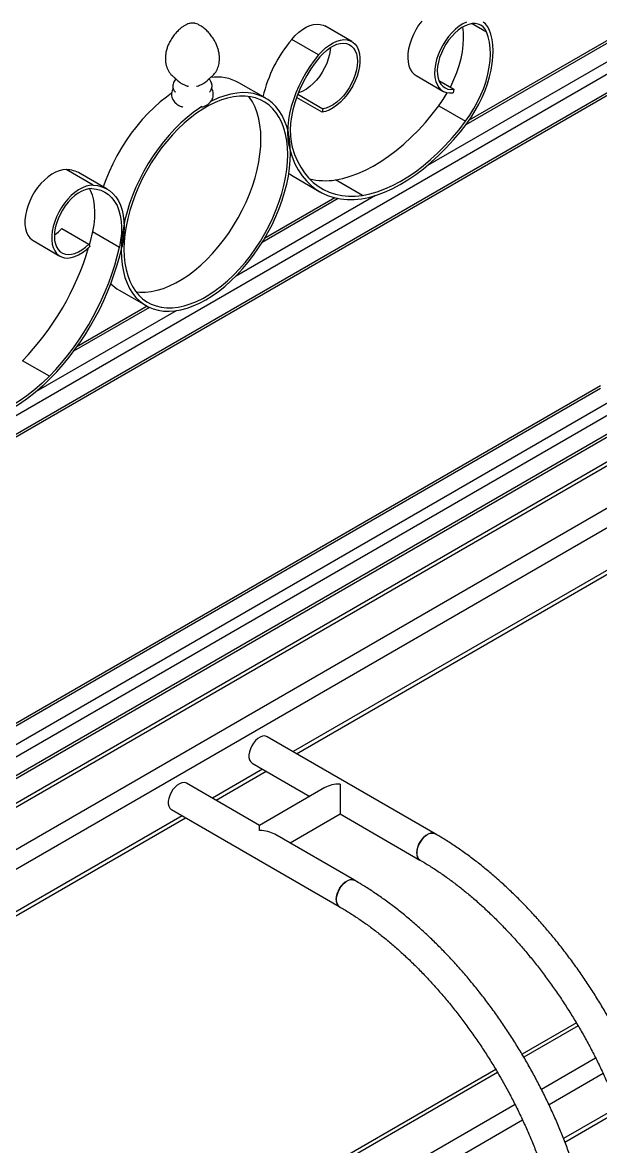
# Model space of a CAD drawing. Header units: millimetres. Extents: x 5333 to 11273, y -3184 to 1016.
# Drawn here: x 9906 to 10210, y -1076 to -485 of the extents above; entities that cross this region are included whole.
import ezdxf

# ---------------------------------------------------------------- set-up
doc = ezdxf.new("R2010")
doc.units = ezdxf.units.MM

# ---------------------------------------------------------------- blocks, each defined once
blk = doc.blocks.new('izometria')
for p, q in [((-1474.34, 2133.13), (-2086.66, 1779.64)), ((-1475.84, 2133.62), (-2084.94, 1781.99)), ((-1462.25, 2123.78), (-2981.76, 1246.59)), ((-1465.86, 2128.23), (-2106.87, 1758.18)), ((-1462.25, 2113.99), (-2981.76, 1236.79)), ((-2981.76, 1235.44), (-1463.35, 2111.99)), ((-1462.25, 1944.14), (-2981.76, 1066.95)), ((-1462.25, 1934.35), (-2981.76, 1057.15)), ((-2981.76, 1055.8), (-1463.35, 1932.35)), ((-1508.6, 1923.92), (-2942.86, 1095.94)), ((-1479.08, 1910.13), (-2981.76, 1042.65)), ((-1477.85, 1908.68), (-2981.76, 1040.49)), ((-1458.62, 1897.58), (-2981.76, 1018.28)), ((-1451.02, 1891.51), (-2981.76, 1007.83)), ((-2146.68, 1823.44), (-2160.83, 1831.6)), ((-2083.31, 1832.83), (-2075.72, 1828.45)), ((-2164.12, 1816.4), (-2178.26, 1824.57)), ((-2112.87, 1805.53), (-2098.72, 1797.36)), ((-2191.99, 1793.6), (-2206.13, 1801.76)), ((-2100.82, 1802.89), (-2092.89, 1798.31)), ((-2092.89, 1798.31), (-2093.39, 1796.49)), ((-2162.34, 1786.19), (-2175.77, 1793.94)), ((-2175.12, 1795.67), (-2161.85, 1788.01)), ((-2161.85, 1788.01), (-2162.34, 1786.19)), ((-2100.91, 1789.62), (-2086.77, 1781.45)), ((-2282.85, 1747.86), (-2297, 1756.02)), ((-2275.48, 1745.83), (-2289.62, 1754)), ((-2177.57, 1752.53), (-2163.43, 1744.37)), ((-2141.1, 1742.45), (-2155.24, 1750.61)), ((-2134.16, 1742.43), (-2207.87, 1699.88)), ((-2153.87, 1740.85), (-2193.83, 1717.78)), ((-2155.57, 1741.22), (-2192.56, 1719.86)), ((-2299.27, 1725.01), (-2285.12, 1716.84)), ((-2283.12, 1723.47), (-2268.98, 1715.31)), ((-2314.43, 1718.67), (-2300.29, 1710.51)), ((-2285.12, 1716.84), (-2284.63, 1715.59)), ((-2269.13, 1692.64), (-2254.99, 1684.48)), ((-2239.11, 1681.84), (-2312.81, 1639.29)), ((-2253.15, 1683.53), (-2293.11, 1660.47)), ((-2254.41, 1684.16), (-2291.41, 1662.8)), ((-2305.87, 1647.33), (-2320.02, 1655.49)), ((-2015.74, 1642.3), (-2445.37, 1394.28)), ((-2015.74, 1640.95), (-2445.37, 1392.93)), ((-1882.46, 1620.24), (-2177.58, 1449.86)), ((-2175.71, 1448.78), (-1880.58, 1619.15)), ((-2102.82, 1406.7), (-2191.2, 1457.73)), ((-2199.2, 1443.87), (-2168.78, 1426.3)), ((-2193.59, 1440.63), (-2220.01, 1425.37)), ((-2218.14, 1424.29), (-2191.71, 1439.54)), ((-2195.2, 1411.05), (-2233.63, 1433.23)), ((-2160.78, 1430.92), (-2195.2, 1411.05)), ((-2241.63, 1419.38), (-2153.24, 1368.35)), ((-2236.01, 1416.13), (-2531.14, 1245.76)), ((-2529.26, 1244.68), (-2234.14, 1415.05)), ((-2179.2, 1401.81), (-2152.78, 1417.07)), ((-2152.78, 1417.07), (-2110.81, 1392.84)), ((-2145.24, 1382.21), (-2187.2, 1406.43)), ((-2028.48, 1307.18), (-2057.05, 1290.69)), ((-2027.53, 1305.57), (-2056.1, 1289.07)), ((-2018.31, 1288.68), (-2046.85, 1272.21)), ((-2070.91, 1282.69), (-2368.18, 1111.08)), ((-2069.96, 1281.07), (-2367.23, 1109.46)), ((-2014.36, 1280.51), (-2042.87, 1264.05)), ((-2060.73, 1264.19), (-2357.97, 1092.6)), ((-2006.78, 1262.68), (-2035.19, 1246.28)), ((-2034.49, 1244.51), (-2006.11, 1260.9)), ((-2056.79, 1256.02), (-2354, 1084.44))]:
    blk.add_line(p, q)
at = {"flags": 128}
for points in [[(-2109.87, 1834.18), (-2111.5, 1831.96), (-2112.97, 1829.6), (-2114.25, 1827.13), (-2115.33, 1824.6), (-2116.17, 1822.06), (-2116.78, 1819.55), (-2117.12, 1817.11), (-2117.21, 1814.78), (-2117.04, 1812.61), (-2116.61, 1810.64), (-2115.93, 1808.9), (-2115.01, 1807.42), (-2113.87, 1806.23), (-2112.87, 1805.53)], [(-2074.41, 1829.81), (-2075.25, 1831.38), (-2076.32, 1832.67), (-2077.6, 1833.66)], [(-2086.24, 1833.69), (-2088.21, 1832.71), (-2090.17, 1831.42), (-2092.11, 1829.86), (-2093.97, 1828.05), (-2095.73, 1826.01), (-2097.36, 1823.79), (-2098.83, 1821.43), (-2100.11, 1818.96), (-2101.19, 1816.44), (-2102.03, 1813.89), (-2102.63, 1811.38), (-2102.98, 1808.94), (-2103.07, 1806.62), (-2102.9, 1804.45), (-2102.47, 1802.48), (-2101.79, 1800.74), (-2100.87, 1799.26), (-2099.73, 1798.06), (-2098.38, 1797.18), (-2096.86, 1796.61), (-2095.18, 1796.39), (-2093.39, 1796.49)], [(-2178.26, 1824.57), (-2176.46, 1826.53), (-2174.58, 1828.27), (-2172.63, 1829.74), (-2170.66, 1830.93), (-2168.7, 1831.8), (-2166.79, 1832.36), (-2164.96, 1832.58), (-2163.24, 1832.46), (-2161.66, 1832.01), (-2160.83, 1831.6)], [(-2075.72, 1828.45), (-2076.51, 1829.91), (-2077.53, 1831.11), (-2078.74, 1832.01), (-2080.13, 1832.61), (-2081.68, 1832.88), (-2083.34, 1832.82), (-2085.1, 1832.44), (-2086.92, 1831.74), (-2088.76, 1830.74), (-2090.6, 1829.45), (-2092.38, 1827.9), (-2094.09, 1826.12), (-2095.69, 1824.14), (-2097.15, 1821.99), (-2098.44, 1819.73), (-2099.54, 1817.38), (-2100.43, 1815), (-2101.08, 1812.64), (-2101.49, 1810.32), (-2101.66, 1808.11), (-2101.57, 1806.03), (-2101.23, 1804.14), (-2100.64, 1802.46), (-2099.82, 1801.02), (-2098.78, 1799.86), (-2097.55, 1799), (-2096.14, 1798.44), (-2094.57, 1798.21), (-2092.89, 1798.31)], [(-2094.81, 1799.41), (-2094.59, 1799.84), (-2092.88, 1803.46), (-2091.4, 1807.12), (-2090.16, 1810.8), (-2089.18, 1814.45), (-2088.46, 1818.04), (-2088.01, 1821.55), (-2087.83, 1824.93), (-2087.93, 1828.16), (-2088.28, 1831.03)], [(-2086.77, 1781.45), (-2084.48, 1784.73), (-2082.37, 1788.15), (-2080.44, 1791.68), (-2078.74, 1795.3), (-2077.26, 1798.96), (-2076.02, 1802.63), (-2075.03, 1806.28), (-2074.31, 1809.88), (-2073.86, 1813.38), (-2073.69, 1816.77), (-2073.79, 1819.99), (-2074.16, 1823.03), (-2074.81, 1825.86), (-2075.72, 1828.45)], [(-2085.99, 1780.55), (-2083.74, 1783.74), (-2081.65, 1787.08), (-2079.74, 1790.52), (-2078.02, 1794.04), (-2076.5, 1797.61), (-2075.2, 1801.21), (-2074.13, 1804.79), (-2073.3, 1808.34), (-2072.71, 1811.83), (-2072.36, 1815.21), (-2072.27, 1818.48), (-2072.44, 1821.6), (-2072.85, 1824.54), (-2073.51, 1827.28), (-2074.41, 1829.81)], [(-2164.12, 1816.4), (-2162.32, 1818.37), (-2160.43, 1820.1), (-2158.49, 1821.58), (-2156.52, 1822.76), (-2154.56, 1823.64), (-2152.65, 1824.19), (-2150.82, 1824.42), (-2149.1, 1824.3), (-2147.52, 1823.85), (-2146.11, 1823.07), (-2144.9, 1821.97), (-2143.9, 1820.59), (-2143.14, 1818.93), (-2142.63, 1817.03), (-2142.37, 1814.93), (-2142.37, 1812.65), (-2142.63, 1810.25), (-2143.15, 1807.75), (-2143.91, 1805.21), (-2144.91, 1802.68), (-2146.13, 1800.19), (-2147.54, 1797.78), (-2149.11, 1795.51), (-2150.84, 1793.41), (-2152.67, 1791.52), (-2154.58, 1789.87), (-2156.54, 1788.49), (-2158.51, 1787.4), (-2160.45, 1786.63), (-2162.34, 1786.19)], [(-2163.46, 1815.34), (-2161.78, 1817.18), (-2160, 1818.79), (-2158.18, 1820.14), (-2156.34, 1821.22), (-2154.51, 1822), (-2152.73, 1822.46), (-2151.04, 1822.59), (-2149.46, 1822.4), (-2148.03, 1821.89), (-2146.77, 1821.06), (-2145.7, 1819.94), (-2144.86, 1818.53), (-2144.24, 1816.88), (-2143.87, 1815.01), (-2143.75, 1812.96), (-2143.88, 1810.76), (-2144.26, 1808.45), (-2144.89, 1806.09), (-2145.75, 1803.71), (-2146.82, 1801.36), (-2148.09, 1799.08), (-2149.53, 1796.92), (-2151.11, 1794.92), (-2152.81, 1793.11), (-2154.59, 1791.53), (-2156.42, 1790.2), (-2158.26, 1789.16), (-2160.08, 1788.43), (-2161.85, 1788.01)], [(-2164.12, 1816.4), (-2166.52, 1813.39), (-2168.79, 1810.21), (-2170.89, 1806.89), (-2172.83, 1803.46), (-2174.57, 1799.94), (-2176.11, 1796.38), (-2177.44, 1792.78), (-2178.53, 1789.19), (-2179.4, 1785.64), (-2180.02, 1782.15), (-2180.39, 1778.75), (-2180.51, 1775.46), (-2180.38, 1772.33), (-2179.99, 1769.36), (-2179.36, 1766.6)], [(-2163.46, 1815.34), (-2165.91, 1812.25), (-2168.21, 1808.98), (-2170.33, 1805.57), (-2172.26, 1802.04), (-2173.98, 1798.43), (-2175.47, 1794.77), (-2176.72, 1791.09), (-2177.71, 1787.44), (-2178.44, 1783.84), (-2178.9, 1780.33), (-2179.09, 1776.94), (-2179, 1773.71), (-2178.64, 1770.66), (-2178, 1767.82)], [(-2157.91, 1820.32), (-2158.02, 1818.92), (-2158.4, 1816.62), (-2159.03, 1814.25), (-2159.89, 1811.88), (-2160.96, 1809.52), (-2162.23, 1807.25), (-2163.67, 1805.09), (-2165.25, 1803.08), (-2166.95, 1801.27), (-2168.73, 1799.69), (-2170.56, 1798.37), (-2172.4, 1797.33), (-2174.22, 1796.59), (-2174.83, 1796.41)], [(-2241.55, 1796.18), (-2244.27, 1794.24), (-2247.54, 1791.63), (-2250.76, 1788.78), (-2253.91, 1785.69), (-2256.96, 1782.39), (-2259.9, 1778.89), (-2262.72, 1775.22), (-2265.41, 1771.39), (-2267.93, 1767.42), (-2270.29, 1763.34), (-2272.46, 1759.17), (-2274.44, 1754.93), (-2276.21, 1750.65), (-2277.54, 1747.02)], [(-2180.35, 1763.94), (-2180.48, 1767.68), (-2180.86, 1771.25), (-2181.49, 1774.63), (-2182.36, 1777.81), (-2183.48, 1780.75), (-2184.83, 1783.45), (-2186.41, 1785.89), (-2188.21, 1788.06), (-2190.21, 1789.94), (-2192.41, 1791.52), (-2194.79, 1792.79), (-2197.34, 1793.75), (-2200.04, 1794.38), (-2202.88, 1794.69), (-2205.84, 1794.67), (-2208.91, 1794.33), (-2212.06, 1793.66), (-2215.28, 1792.68), (-2218.54, 1791.37), (-2221.84, 1789.76), (-2225.14, 1787.86), (-2228.43, 1785.66), (-2231.7, 1783.19), (-2234.92, 1780.47), (-2238.07, 1777.5), (-2241.13, 1774.3), (-2244.09, 1770.9), (-2246.93, 1767.31), (-2249.64, 1763.55), (-2252.19, 1759.66), (-2254.57, 1755.63), (-2256.76, 1751.52), (-2258.77, 1747.33), (-2260.56, 1743.09), (-2262.14, 1738.82), (-2263.49, 1734.56), (-2264.61, 1730.33), (-2265.49, 1726.14), (-2266.12, 1722.03), (-2266.49, 1718.02), (-2266.62, 1714.14), (-2266.49, 1710.4), (-2266.12, 1706.83), (-2265.49, 1703.44), (-2264.61, 1700.27), (-2263.49, 1697.32), (-2262.14, 1694.62), (-2260.56, 1692.18), (-2258.77, 1690.01), (-2256.76, 1688.14), (-2254.57, 1686.56), (-2252.19, 1685.29), (-2249.64, 1684.33), (-2246.93, 1683.69), (-2244.09, 1683.38), (-2241.13, 1683.4), (-2238.07, 1683.74), (-2234.92, 1684.41), (-2231.7, 1685.4), (-2228.43, 1686.7), (-2225.14, 1688.31), (-2221.84, 1690.22), (-2218.54, 1692.41), (-2215.28, 1694.88), (-2212.06, 1697.61), (-2208.91, 1700.58), (-2205.84, 1703.77), (-2202.88, 1707.17), (-2200.04, 1710.76), (-2197.34, 1714.52), (-2194.79, 1718.42), (-2192.41, 1722.44), (-2190.21, 1726.56), (-2188.21, 1730.75), (-2186.41, 1734.99), (-2184.83, 1739.25), (-2183.48, 1743.51), (-2182.36, 1747.75), (-2181.49, 1751.93), (-2180.86, 1756.04), (-2180.48, 1760.05), (-2180.35, 1763.94)], [(-2178.94, 1764.75), (-2179.06, 1768.53), (-2179.44, 1772.13), (-2180.06, 1775.56), (-2180.92, 1778.77), (-2182.02, 1781.77), (-2183.35, 1784.53), (-2184.91, 1787.03), (-2186.68, 1789.26), (-2188.66, 1791.22), (-2190.83, 1792.88), (-2193.19, 1794.24), (-2195.71, 1795.29), (-2198.39, 1796.03), (-2201.21, 1796.45), (-2204.16, 1796.54), (-2207.21, 1796.32), (-2210.36, 1795.77), (-2213.58, 1794.91), (-2216.85, 1793.74), (-2220.16, 1792.26), (-2221.05, 1791.81)], [(-2194.5, 1772.1), (-2194.62, 1775.84), (-2195, 1779.41), (-2195.63, 1782.8), (-2196.51, 1785.97), (-2197.62, 1788.92), (-2198.98, 1791.62), (-2200.55, 1794.06), (-2200.89, 1794.51)], [(-2225.67, 1789.16), (-2226.82, 1788.41), (-2230.13, 1786.07), (-2233.4, 1783.47), (-2236.62, 1780.61), (-2239.76, 1777.53), (-2242.82, 1774.23), (-2245.76, 1770.73), (-2248.58, 1767.05), (-2251.26, 1763.22), (-2253.79, 1759.25), (-2256.14, 1755.17), (-2258.32, 1751), (-2260.29, 1746.77), (-2262.07, 1742.49), (-2263.62, 1738.19), (-2264.96, 1733.89), (-2266.06, 1729.63), (-2266.92, 1725.41), (-2267.54, 1721.27), (-2267.91, 1717.24), (-2268.04, 1713.32), (-2267.91, 1709.55), (-2267.54, 1705.94), (-2266.92, 1702.52), (-2266.06, 1699.3), (-2264.96, 1696.3), (-2263.62, 1693.55), (-2262.07, 1691.04), (-2260.29, 1688.81), (-2258.32, 1686.86), (-2256.14, 1685.2), (-2253.79, 1683.84), (-2251.26, 1682.78), (-2248.58, 1682.05), (-2245.76, 1681.63), (-2242.82, 1681.53), (-2239.76, 1681.76), (-2236.62, 1682.3), (-2233.4, 1683.16), (-2230.13, 1684.34), (-2226.82, 1685.82), (-2223.49, 1687.59), (-2220.16, 1689.66), (-2216.85, 1692), (-2213.58, 1694.61), (-2210.36, 1697.46), (-2207.21, 1700.55), (-2204.16, 1703.85), (-2201.21, 1707.35), (-2198.39, 1711.02), (-2195.71, 1714.85), (-2193.19, 1718.82), (-2190.83, 1722.9), (-2188.66, 1727.07), (-2186.68, 1731.31), (-2184.91, 1735.59), (-2183.35, 1739.89), (-2182.02, 1744.18), (-2180.92, 1748.45), (-2180.06, 1752.66), (-2179.44, 1756.8), (-2179.06, 1760.84), (-2178.94, 1764.75), (-2178.94, 1764.75)], [(-2155.24, 1750.61), (-2151.38, 1751.4), (-2147.45, 1752.54), (-2143.46, 1754.01), (-2139.43, 1755.81), (-2135.38, 1757.94), (-2131.33, 1760.38), (-2127.29, 1763.12), (-2123.29, 1766.16), (-2119.33, 1769.47), (-2115.45, 1773.04), (-2111.64, 1776.86), (-2107.94, 1780.9), (-2104.36, 1785.16), (-2100.91, 1789.62)], [(-2141.59, 1740.63), (-2137.64, 1741.44), (-2133.62, 1742.6), (-2129.54, 1744.11), (-2125.41, 1745.95), (-2121.27, 1748.13), (-2117.12, 1750.63), (-2112.99, 1753.43), (-2108.89, 1756.53), (-2104.84, 1759.92), (-2100.86, 1763.58), (-2096.97, 1767.49), (-2093.18, 1771.63), (-2089.52, 1775.99), (-2085.99, 1780.55)], [(-2141.1, 1742.45), (-2137.24, 1743.24), (-2133.31, 1744.37), (-2129.32, 1745.85), (-2125.29, 1747.65), (-2121.24, 1749.78), (-2117.19, 1752.22), (-2113.15, 1754.96), (-2109.15, 1757.99), (-2105.19, 1761.3), (-2101.3, 1764.87), (-2097.5, 1768.69), (-2093.8, 1772.74), (-2090.22, 1777), (-2086.77, 1781.45)], [(-2260.23, 1691.73), (-2258.24, 1691.55), (-2255.27, 1691.56), (-2252.21, 1691.91), (-2249.06, 1692.57), (-2245.84, 1693.56), (-2242.58, 1694.87), (-2239.28, 1696.47), (-2235.98, 1698.38), (-2232.68, 1700.58), (-2229.42, 1703.04), (-2226.2, 1705.77), (-2223.05, 1708.74), (-2219.99, 1711.94), (-2217.02, 1715.34), (-2214.18, 1718.93), (-2211.48, 1722.68), (-2208.93, 1726.58), (-2206.55, 1730.6), (-2204.35, 1734.72), (-2202.35, 1738.91), (-2200.55, 1743.15), (-2198.98, 1747.41), (-2197.62, 1751.68), (-2196.51, 1755.91), (-2195.63, 1760.1), (-2195, 1764.21), (-2194.62, 1768.22), (-2194.5, 1772.1)], [(-2179.36, 1766.6), (-2178.11, 1762.75), (-2176.59, 1759.17), (-2174.82, 1755.85), (-2172.81, 1752.83), (-2170.56, 1750.1), (-2168.08, 1747.69), (-2165.39, 1745.6), (-2162.49, 1743.85), (-2159.4, 1742.43), (-2156.13, 1741.36), (-2152.7, 1740.65), (-2149.13, 1740.29), (-2145.42, 1740.28), (-2141.59, 1740.63)], [(-2178, 1767.82), (-2176.77, 1764.07), (-2175.29, 1760.57), (-2173.57, 1757.33), (-2171.6, 1754.37), (-2169.4, 1751.71), (-2166.98, 1749.35), (-2164.35, 1747.31), (-2161.52, 1745.59), (-2158.5, 1744.21), (-2155.31, 1743.17), (-2151.96, 1742.47), (-2148.46, 1742.11), (-2144.84, 1742.11), (-2141.1, 1742.45)], [(-2297, 1756.02), (-2298.8, 1755.91), (-2300.68, 1755.47), (-2302.63, 1754.69), (-2304.6, 1753.6), (-2306.56, 1752.22), (-2308.47, 1750.57), (-2310.3, 1748.67), (-2312.02, 1746.57), (-2313.6, 1744.3), (-2315.01, 1741.9), (-2316.22, 1739.4), (-2317.21, 1736.87), (-2317.98, 1734.33), (-2318.49, 1731.83), (-2318.75, 1729.43), (-2318.75, 1727.16), (-2318.49, 1725.05), (-2317.97, 1723.16), (-2317.21, 1721.5), (-2316.21, 1720.12), (-2314.99, 1719.03), (-2314.43, 1718.67)], [(-2179.83, 1753.98), (-2179.53, 1753.77), (-2177.57, 1752.53)], [(-2282.85, 1747.86), (-2284.65, 1747.75), (-2286.54, 1747.3), (-2288.49, 1746.53), (-2290.46, 1745.44), (-2292.42, 1744.06), (-2294.33, 1742.4), (-2296.16, 1740.51), (-2297.88, 1738.41), (-2299.46, 1736.14), (-2300.86, 1733.73), (-2302.08, 1731.24), (-2303.07, 1728.7), (-2303.84, 1726.16), (-2304.35, 1723.67), (-2304.61, 1721.27), (-2304.61, 1718.99), (-2304.35, 1716.89), (-2303.83, 1714.99), (-2303.06, 1713.34), (-2302.06, 1711.95), (-2300.85, 1710.87), (-2299.44, 1710.09), (-2297.86, 1709.64), (-2296.14, 1709.53), (-2294.31, 1709.75), (-2292.4, 1710.31), (-2290.44, 1711.19), (-2288.47, 1712.38), (-2286.52, 1713.86), (-2284.63, 1715.59)], [(-2283.52, 1746.03), (-2285.2, 1745.93), (-2286.97, 1745.49), (-2288.8, 1744.74), (-2290.64, 1743.69), (-2292.47, 1742.35), (-2294.25, 1740.76), (-2295.94, 1738.94), (-2297.52, 1736.93), (-2298.95, 1734.76), (-2300.21, 1732.48), (-2301.27, 1730.13), (-2302.12, 1727.75), (-2302.74, 1725.39), (-2303.11, 1723.09), (-2303.23, 1720.89), (-2303.1, 1718.84), (-2302.71, 1716.98), (-2302.09, 1715.34), (-2301.23, 1713.95), (-2300.16, 1712.84), (-2298.89, 1712.03), (-2297.45, 1711.53), (-2295.87, 1711.35), (-2294.17, 1711.5), (-2292.39, 1711.97), (-2290.56, 1712.76), (-2288.72, 1713.85), (-2286.89, 1715.22), (-2285.12, 1716.84)], [(-2284.77, 1745.98), (-2284.4, 1745.25), (-2283.41, 1742.75), (-2282.68, 1739.99), (-2282.22, 1737.02), (-2282.03, 1733.85), (-2282.12, 1730.51), (-2282.48, 1727.04), (-2283.12, 1723.47)], [(-2283.52, 1746.03), (-2281.07, 1745.77), (-2278.77, 1745.16), (-2276.65, 1744.2), (-2274.72, 1742.89), (-2273, 1741.26), (-2271.51, 1739.32), (-2270.26, 1737.09), (-2269.27, 1734.58), (-2268.54, 1731.83), (-2268.07, 1728.85), (-2267.89, 1725.68), (-2267.98, 1722.35), (-2268.34, 1718.88), (-2268.98, 1715.31)], [(-2282.85, 1747.86), (-2280.45, 1747.62), (-2278.19, 1747.05), (-2276.08, 1746.16), (-2274.15, 1744.97), (-2272.41, 1743.47), (-2270.86, 1741.68), (-2269.54, 1739.61), (-2268.44, 1737.29), (-2267.58, 1734.73), (-2266.96, 1731.96), (-2266.59, 1728.98), (-2266.47, 1725.84), (-2266.6, 1722.55), (-2266.98, 1719.15), (-2267.61, 1715.65)], [(-2283.12, 1723.47), (-2284.34, 1718.3), (-2284.89, 1716.26)], [(-2305.38, 1646.08), (-2309.33, 1642.33), (-2313.36, 1638.84), (-2317.44, 1635.63), (-2321.56, 1632.72), (-2325.71, 1630.11), (-2329.86, 1627.82), (-2333.99, 1625.85), (-2338.09, 1624.22), (-2342.14, 1622.93), (-2346.11, 1622), (-2350.01, 1621.41), (-2353.79, 1621.18), (-2357.46, 1621.31), (-2360.99, 1621.79)], [(-2305.87, 1647.33), (-2309.73, 1643.66), (-2313.67, 1640.26), (-2317.66, 1637.12), (-2321.68, 1634.28), (-2325.73, 1631.73), (-2329.79, 1629.49), (-2333.82, 1627.57), (-2337.83, 1625.97), (-2341.79, 1624.72), (-2345.67, 1623.8), (-2349.47, 1623.23), (-2353.17, 1623.01), (-2356.76, 1623.13), (-2360.2, 1623.6)], [(-2191.2, 1457.73), (-2191.54, 1457.89), (-2192.55, 1458.1), (-2193.69, 1457.96), (-2194.9, 1457.5), (-2196.12, 1456.71), (-2197.3, 1455.66), (-2198.38, 1454.37), (-2199.31, 1452.92), (-2200.05, 1451.37), (-2200.56, 1449.79), (-2200.83, 1448.26), (-2200.83, 1446.84), (-2200.56, 1445.62), (-2200.05, 1444.63), (-2199.31, 1443.93), (-2199.2, 1443.87)], [(-2233.63, 1433.23), (-2233.97, 1433.4), (-2234.98, 1433.61), (-2236.12, 1433.47), (-2237.32, 1433), (-2238.55, 1432.22), (-2239.72, 1431.16), (-2240.8, 1429.88), (-2241.74, 1428.43), (-2242.48, 1426.87), (-2242.99, 1425.3), (-2243.25, 1423.76), (-2243.25, 1422.35), (-2242.99, 1421.12), (-2242.48, 1420.14), (-2241.74, 1419.44), (-2241.63, 1419.38)], [(-2152.78, 1432.84), (-2152.78, 1431.6), (-2152.78, 1430.21), (-2152.78, 1428.7), (-2152.78, 1427.11), (-2152.78, 1425.5), (-2152.78, 1423.91), (-2152.78, 1422.4), (-2152.78, 1421.01), (-2152.78, 1419.77), (-2152.78, 1418.74), (-2152.78, 1417.93), (-2152.78, 1417.38), (-2152.78, 1417.1), (-2152.78, 1417.07)], [(-2195.2, 1408.34), (-2195.2, 1409.43), (-2195.2, 1410.26), (-2195.2, 1410.8), (-2195.2, 1411.04), (-2195.2, 1411.05)], [(-2112.47, 1396.51), (-2112.34, 1397.99), (-2111.95, 1399.55), (-2111.32, 1401.12), (-2110.48, 1402.64), (-2109.47, 1404.01), (-2108.33, 1405.19), (-2107.12, 1406.12), (-2105.9, 1406.75), (-2104.72, 1407.05), (-2103.64, 1407.01), (-2102.81, 1406.7)], [(-2102.82, 1406.7), (-2103.15, 1406.86), (-2104.17, 1407.07), (-2105.3, 1406.94), (-2106.51, 1406.47), (-2107.73, 1405.69), (-2108.91, 1404.63), (-2109.99, 1403.35), (-2110.92, 1401.89), (-2111.66, 1400.34), (-2112.18, 1398.76), (-2112.44, 1397.23), (-2112.44, 1395.82), (-2112.18, 1394.59), (-2111.66, 1393.61), (-2110.92, 1392.91), (-2110.81, 1392.84)], [(-2154.9, 1372.01), (-2154.77, 1373.49), (-2154.38, 1375.06), (-2153.75, 1376.63), (-2152.9, 1378.14), (-2151.89, 1379.52), (-2150.76, 1380.7), (-2149.55, 1381.63), (-2148.33, 1382.25), (-2147.15, 1382.56), (-2146.07, 1382.52), (-2145.24, 1382.21)], [(-2145.24, 1382.21), (-2145.58, 1382.37), (-2146.59, 1382.58), (-2147.73, 1382.45), (-2148.94, 1381.98), (-2150.16, 1381.2), (-2151.34, 1380.14), (-2152.42, 1378.85), (-2153.35, 1377.4), (-2154.09, 1375.85), (-2154.6, 1374.27), (-2154.87, 1372.74), (-2154.87, 1371.33), (-2154.6, 1370.1), (-2154.09, 1369.11), (-2153.35, 1368.42), (-2153.24, 1368.35)]]:
    blk.add_lwpolyline(points, dxfattribs=at)
for centre, radius, start, end in [((-2123.2, 1778.03), 72.1, 139.79976, 166.86404), ((-2217.71, 1780.81), 23.94, 61.0637, 97.82442), ((-2158.14, 1832.08), 71.25, 323.4232, 330.05914), ((-2297.3, 1740.49), 15.53, 60.37627, 88.88117), ((-2160.56, 1786.48), 36.26, 256.68649, 278.43677), ((-2315.64, 1741.04), 22.92, 302.86594, 315.61565), ((-2423.48, 1755.84), 144.14, 315.87508, 343.53388), ((-2407.92, 1746.72), 142.45, 315.75428, 347.26004), ((-2409.78, 1747.79), 145.76, 315.74656, 347.26019), ((-2258.39, 1711.19), 21.43, 225.14348, 239.93594), ((-2108.54, 1396.08), 3.96, 173.82107, 234.80663), ((-2150.96, 1371.59), 3.96, 173.821, 234.80665)]:
    blk.add_arc(centre, radius, start, end)
for centre, start_param, end_param in [((-2152.78, 1426.3), 1.570796, 2.356113), ((-2195.2, 1401.81), 0.785479, 1.570796)]:
    blk.add_ellipse(centre, major_axis=(11.31, 0), ratio=0.577382, start_param=start_param, end_param=end_param)
for points, knots in [([(-2228.42, 1799.93), (-2228.42, 1799.93), (-2228.42, 1799.93), (-2228.42, 1799.93), (-2228.42, 1799.93), (-2228.41, 1799.93), (-2228.4, 1799.93), (-2228.38, 1799.94), (-2228.25, 1799.96), (-2227.7, 1800.09), (-2226.83, 1800.36), (-2225.84, 1800.8), (-2225.06, 1801.24), (-2224.4, 1801.65), (-2223.57, 1802.22), (-2222.73, 1802.92), (-2222.07, 1803.54), (-2221.64, 1803.95), (-2221.49, 1804.09), (-2221.4, 1804.16), (-2221.15, 1804.37), (-2220.82, 1804.64), (-2220.32, 1805.06), (-2219.65, 1805.69), (-2218.85, 1806.57), (-2218.07, 1807.68), (-2217.38, 1809), (-2216.87, 1810.44), (-2216.52, 1811.96), (-2216.34, 1813.62), (-2216.34, 1815.39), (-2216.52, 1817.34), (-2216.97, 1819.36), (-2217.67, 1821.32), (-2218.52, 1823.14), (-2219.62, 1825.05), (-2221.02, 1827.02), (-2222.72, 1828.92), (-2224.44, 1830.48), (-2226.15, 1831.68), (-2227.66, 1832.47), (-2228.86, 1832.89), (-2229.57, 1833.05), (-2229.94, 1833.1), (-2230.17, 1833.13), (-2230.34, 1833.14), (-2230.46, 1833.14), (-2230.6, 1833.14), (-2230.72, 1833.14), (-2230.88, 1833.13), (-2231.11, 1833.11), (-2231.58, 1833.05), (-2232.4, 1832.85), (-2233.6, 1832.4), (-2234.98, 1831.66), (-2236.51, 1830.6), (-2238.15, 1829.16), (-2239.79, 1827.4), (-2241.33, 1825.33), (-2242.53, 1823.29), (-2243.46, 1821.31), (-2244.14, 1819.38), (-2244.61, 1817.32), (-2244.79, 1815.32), (-2244.77, 1813.43), (-2244.55, 1811.69), (-2244.14, 1810.07), (-2243.55, 1808.59), (-2242.79, 1807.27), (-2241.96, 1806.2), (-2241.15, 1805.38), (-2240.52, 1804.82), (-2240.09, 1804.47), (-2239.83, 1804.25), (-2239.66, 1804.12), (-2239.62, 1804.08), (-2239.4, 1803.88), (-2238.97, 1803.47), (-2238.35, 1802.89), (-2237.54, 1802.22), (-2236.68, 1801.62), (-2235.94, 1801.16), (-2234.93, 1800.63), (-2233.99, 1800.26), (-2233.23, 1800.05), (-2232.91, 1799.97), (-2232.77, 1799.94), (-2232.72, 1799.93), (-2232.71, 1799.93), (-2232.7, 1799.93), (-2232.7, 1799.93), (-2232.7, 1799.93), (-2232.7, 1799.93), (-2232.7, 1799.93)], [0, 0, 0, 0, 0.000013, 0.000031, 0.000052, 0.000086, 0.000155, 0.000339, 0.000939, 0.004117, 0.017065, 0.028426, 0.036622, 0.043915, 0.055339, 0.067113, 0.076917, 0.085901, 0.094185, 0.100796, 0.105138, 0.109808, 0.115422, 0.124648, 0.137307, 0.152282, 0.168052, 0.183111, 0.198467, 0.214778, 0.233064, 0.252273, 0.274233, 0.295154, 0.315671, 0.337123, 0.365631, 0.393851, 0.421585, 0.444832, 0.465164, 0.480995, 0.489162, 0.493467, 0.496119, 0.497827, 0.499213, 0.499993, 0.501988, 0.502903, 0.50529, 0.51033, 0.522047, 0.537594, 0.554856, 0.576681, 0.601251, 0.629198, 0.656697, 0.684936, 0.705234, 0.725302, 0.747287, 0.768287, 0.786421, 0.804567, 0.820594, 0.836587, 0.852931, 0.868177, 0.879726, 0.887876, 0.893062, 0.897251, 0.901752, 0.907643, 0.916288, 0.924297, 0.933323, 0.944369, 0.956051, 0.965245, 0.974386, 0.989735, 0.99556, 0.99828, 0.999526, 0.999831, 0.999918, 0.999957, 0.999978, 0.999995, 1, 1, 1, 1]), ([(-2239.23, 1803.72), (-2239.39, 1803.56), (-2239.86, 1803.1), (-2240.41, 1802.2), (-2240.84, 1801.05), (-2240.95, 1799.87), (-2240.75, 1798.77), (-2240.38, 1797.91), (-2240.01, 1797.32), (-2239.78, 1797.02), (-2239.7, 1796.91), (-2239.67, 1796.88), (-2239.65, 1796.85), (-2239.64, 1796.84), (-2239.64, 1796.83), (-2239.64, 1796.84), (-2239.64, 1796.84)], [0, 0, 0, 0, 0.081383, 0.235752, 0.395637, 0.564155, 0.717938, 0.860052, 0.947769, 0.974416, 0.981462, 0.985673, 0.989409, 0.99365, 0.999654, 1, 1, 1, 1]), ([(-2221.48, 1796.84), (-2221.48, 1796.84), (-2221.48, 1796.84), (-2221.46, 1796.86), (-2221.44, 1796.88), (-2221.42, 1796.92), (-2221.38, 1796.97), (-2221.3, 1797.07), (-2221.12, 1797.31), (-2220.77, 1797.86), (-2220.4, 1798.67), (-2220.19, 1799.72), (-2220.24, 1800.82), (-2220.58, 1801.94), (-2221.13, 1802.94), (-2221.67, 1803.49), (-2221.89, 1803.72)], [0, 0, 0, 0, 0.007004, 0.011393, 0.015118, 0.019262, 0.024877, 0.034947, 0.057902, 0.123948, 0.270218, 0.419982, 0.568212, 0.721982, 0.887071, 1, 1, 1, 1]), ([(-2240.7, 1798.76), (-2240.77, 1798.65), (-2241.03, 1798.23), (-2241.35, 1797.36), (-2241.6, 1796.13), (-2241.55, 1794.81), (-2241.22, 1793.55), (-2240.63, 1792.42), (-2239.82, 1791.4), (-2238.82, 1790.52), (-2237.67, 1789.79), (-2236.63, 1789.3), (-2235.93, 1789.04), (-2235.65, 1788.94), (-2235.57, 1788.91), (-2235.54, 1788.9), (-2235.53, 1788.9), (-2235.53, 1788.9), (-2235.53, 1788.9)], [0, 0, 0, 0, 0.0289526, 0.1129907, 0.2120106, 0.317351, 0.4166131, 0.5188329, 0.6251596, 0.7325105, 0.8376147, 0.9383726, 0.9822161, 0.9945251, 0.9979879, 0.9991178, 0.9997259, 1, 1, 1, 1]), ([(-2223.45, 1789.85), (-2223.24, 1789.96), (-2222.67, 1790.26), (-2221.87, 1790.88), (-2221.04, 1791.69), (-2220.36, 1792.63), (-2219.86, 1793.68), (-2219.57, 1794.85), (-2219.52, 1796.13), (-2219.78, 1797.44), (-2220.12, 1798.32), (-2220.39, 1798.74), (-2220.42, 1798.78)], [0, 0, 0, 0, 0.063336, 0.171082, 0.285485, 0.398585, 0.510289, 0.621935, 0.737987, 0.864641, 0.98686, 1, 1, 1, 1]), ([(-2225.59, 1788.9), (-2225.58, 1788.9), (-2225.58, 1788.9), (-2225.57, 1788.9), (-2225.56, 1788.91), (-2225.52, 1788.92), (-2225.39, 1788.97), (-2224.9, 1789.14), (-2224.2, 1789.41), (-2223.67, 1789.72), (-2223.45, 1789.85)], [0, 0, 0, 0, 0.003222, 0.006967, 0.012887, 0.025002, 0.057247, 0.172342, 0.654248, 1, 1, 1, 1]), ([(-2038.84, 1090.13), (-2037.42, 1090.38), (-2034.43, 1090.9), (-2030.02, 1092.06), (-2025.59, 1093.52), (-2021.31, 1095.27), (-2017.18, 1097.29), (-2013.22, 1099.59), (-2009.42, 1102.16), (-2005.79, 1105), (-2002.34, 1108.09), (-1999.07, 1111.44), (-1995.99, 1115.04), (-1993.1, 1118.89), (-1990.4, 1122.98), (-1987.91, 1127.3), (-1985.63, 1131.86), (-1983.56, 1136.64), (-1981.7, 1141.63), (-1980.07, 1146.82), (-1978.66, 1152.21), (-1977.48, 1157.79), (-1976.53, 1163.53), (-1975.81, 1169.44), (-1975.33, 1175.5), (-1975.07, 1181.69), (-1975.05, 1188.01), (-1975.26, 1194.45), (-1975.7, 1200.99), (-1976.37, 1207.62), (-1977.27, 1214.34), (-1978.39, 1221.12), (-1979.73, 1227.97), (-1981.29, 1234.86), (-1983.07, 1241.78), (-1985.05, 1248.73), (-1987.25, 1255.69), (-1989.65, 1262.65), (-1992.25, 1269.6), (-1995.05, 1276.52), (-1998.04, 1283.42), (-2001.21, 1290.26), (-2004.56, 1297.05), (-2008.09, 1303.77), (-2011.78, 1310.41), (-2015.63, 1316.96), (-2019.64, 1323.41), (-2023.8, 1329.74), (-2028.1, 1335.95), (-2032.54, 1342.02), (-2037.1, 1347.95), (-2041.78, 1353.73), (-2046.58, 1359.34), (-2051.47, 1364.78), (-2056.47, 1370.03), (-2061.55, 1375.09), (-2066.71, 1379.95), (-2071.95, 1384.6), (-2077.24, 1389.03), (-2082.6, 1393.23), (-2087.99, 1397.21), (-2093.43, 1400.93), (-2098.38, 1404.09), (-2101.51, 1405.93), (-2102.82, 1406.7)], [0, 0, 0, 0, 0.014422, 0.030318, 0.046147, 0.061921, 0.077653, 0.093359, 0.109057, 0.124759, 0.140483, 0.156244, 0.172057, 0.187931, 0.203874, 0.219888, 0.235972, 0.252123, 0.268333, 0.284596, 0.300902, 0.317244, 0.333612, 0.35, 0.366401, 0.38281, 0.399222, 0.415633, 0.432041, 0.448443, 0.46484, 0.481229, 0.497612, 0.513987, 0.530355, 0.546717, 0.563072, 0.579421, 0.595765, 0.612105, 0.628441, 0.644773, 0.661104, 0.677432, 0.69376, 0.710087, 0.726415, 0.742744, 0.759075, 0.775408, 0.791744, 0.808085, 0.82443, 0.84078, 0.857137, 0.873501, 0.889871, 0.90625, 0.922637, 0.939033, 0.955437, 0.97185, 0.98827, 1, 1, 1, 1]), ([(-2110.81, 1392.84), (-2109.94, 1392.33), (-2107.38, 1390.84), (-2103.15, 1388.17), (-2098.12, 1384.77), (-2093.1, 1381.12), (-2088.1, 1377.23), (-2083.14, 1373.12), (-2078.21, 1368.78), (-2073.34, 1364.23), (-2068.53, 1359.48), (-2063.79, 1354.53), (-2059.13, 1349.39), (-2054.56, 1344.07), (-2050.09, 1338.58), (-2045.73, 1332.94), (-2041.48, 1327.15), (-2037.36, 1321.23), (-2033.38, 1315.18), (-2029.53, 1309.02), (-2025.83, 1302.76), (-2022.29, 1296.41), (-2018.92, 1289.98), (-2015.71, 1283.49), (-2012.67, 1276.95), (-2009.82, 1270.37), (-2007.15, 1263.76), (-2004.68, 1257.15), (-2002.4, 1250.53), (-2000.32, 1243.93), (-1998.44, 1237.35), (-1996.78, 1230.82), (-1995.32, 1224.33), (-1994.07, 1217.91), (-1993.03, 1211.57), (-1992.21, 1205.32), (-1991.61, 1199.17), (-1991.22, 1193.14), (-1991.05, 1187.23), (-1991.09, 1181.46), (-1991.34, 1175.84), (-1991.8, 1170.38), (-1992.48, 1165.08), (-1993.36, 1159.97), (-1994.44, 1155.04), (-1995.72, 1150.31), (-1997.2, 1145.79), (-1998.87, 1141.47), (-2000.73, 1137.37), (-2002.78, 1133.49), (-2005.01, 1129.83), (-2007.42, 1126.4), (-2010.01, 1123.21), (-2012.78, 1120.26), (-2015.74, 1117.54), (-2018.86, 1115.08), (-2022.17, 1112.89), (-2024.81, 1111.35), (-2026.39, 1110.64), (-2026.76, 1110.47)], [0, 0, 0, 0, 0.0093133, 0.0270801, 0.0448548, 0.0626372, 0.0804281, 0.0982284, 0.1160379, 0.1338567, 0.1516845, 0.1695206, 0.1873647, 0.2052158, 0.2230733, 0.2409364, 0.2588043, 0.276676, 0.2945508, 0.3124276, 0.3303058, 0.3481843, 0.3660622, 0.3839383, 0.4018118, 0.4196819, 0.4375476, 0.4554079, 0.4732622, 0.4911095, 0.508949, 0.52678, 0.5446017, 0.5624135, 0.5802149, 0.5980057, 0.6157857, 0.6335552, 0.6513148, 0.6690656, 0.6868095, 0.704549, 0.7222874, 0.740028, 0.7577768, 0.7755411, 0.79333, 0.8111551, 0.8290294, 0.8469685, 0.8649888, 0.8831078, 0.9013414, 0.9197018, 0.9381941, 0.9568128, 0.9755383, 0.9943369, 1, 1, 1, 1]), ([(-2153.24, 1082.56), (-2152.27, 1082.01), (-2149.48, 1080.42), (-2144.84, 1077.98), (-2139.34, 1075.35), (-2133.85, 1073), (-2128.38, 1070.92), (-2122.93, 1069.14), (-2117.53, 1067.64), (-2112.18, 1066.44), (-2106.88, 1065.53), (-2101.66, 1064.93), (-2096.52, 1064.62), (-2091.48, 1064.61), (-2086.54, 1064.91), (-2081.71, 1065.5), (-2077.01, 1066.39), (-2072.44, 1067.56), (-2068.02, 1069.03), (-2063.74, 1070.78), (-2059.61, 1072.8), (-2055.65, 1075.1), (-2051.85, 1077.67), (-2048.22, 1080.5), (-2044.77, 1083.6), (-2041.5, 1086.95), (-2038.42, 1090.55), (-2035.52, 1094.39), (-2032.83, 1098.48), (-2030.34, 1102.81), (-2028.05, 1107.37), (-2025.98, 1112.15), (-2024.13, 1117.14), (-2022.49, 1122.33), (-2021.09, 1127.72), (-2019.91, 1133.29), (-2018.96, 1139.04), (-2018.24, 1144.95), (-2017.75, 1151), (-2017.5, 1157.2), (-2017.48, 1163.52), (-2017.69, 1169.96), (-2018.13, 1176.5), (-2018.8, 1183.13), (-2019.69, 1189.85), (-2020.81, 1196.63), (-2022.15, 1203.47), (-2023.72, 1210.36), (-2025.49, 1217.29), (-2027.48, 1224.24), (-2029.68, 1231.2), (-2032.08, 1238.16), (-2034.68, 1245.1), (-2037.48, 1252.03), (-2040.46, 1258.92), (-2043.63, 1265.77), (-2046.99, 1272.56), (-2050.51, 1279.28), (-2054.21, 1285.92), (-2058.06, 1292.47), (-2062.07, 1298.91), (-2066.23, 1305.25), (-2070.53, 1311.46), (-2074.96, 1317.53), (-2079.53, 1323.46), (-2084.21, 1329.24), (-2089, 1334.85), (-2093.9, 1340.29), (-2098.89, 1345.54), (-2103.98, 1350.6), (-2109.14, 1355.46), (-2114.37, 1360.11), (-2119.67, 1364.54), (-2125.02, 1368.74), (-2130.42, 1372.71), (-2135.86, 1376.44), (-2140.8, 1379.6), (-2143.94, 1381.44), (-2145.24, 1382.21)], [0, 0, 0, 0, 0.007103, 0.020545, 0.033992, 0.047438, 0.060878, 0.074309, 0.087726, 0.101121, 0.114488, 0.12782, 0.141109, 0.154347, 0.16753, 0.180654, 0.193717, 0.20672, 0.21967, 0.232575, 0.245445, 0.258294, 0.271136, 0.283981, 0.296844, 0.309738, 0.322675, 0.335661, 0.348704, 0.361805, 0.374963, 0.388175, 0.401436, 0.414741, 0.428081, 0.441449, 0.45484, 0.468247, 0.481664, 0.495088, 0.508514, 0.52194, 0.535363, 0.548782, 0.562195, 0.575603, 0.589005, 0.602402, 0.615792, 0.629177, 0.642557, 0.655932, 0.669303, 0.68267, 0.696034, 0.709396, 0.722755, 0.736113, 0.749471, 0.762828, 0.776185, 0.789544, 0.802903, 0.816265, 0.82963, 0.842998, 0.856369, 0.869745, 0.883126, 0.896513, 0.909906, 0.923305, 0.936711, 0.950124, 0.963544, 0.976971, 0.990404, 1, 1, 1, 1]), ([(-2153.24, 1368.35), (-2152.36, 1367.84), (-2149.81, 1366.34), (-2145.58, 1363.68), (-2140.55, 1360.27), (-2135.53, 1356.62), (-2130.53, 1352.74), (-2125.56, 1348.63), (-2120.64, 1344.29), (-2115.77, 1339.74), (-2110.96, 1334.99), (-2106.22, 1330.03), (-2101.56, 1324.89), (-2096.99, 1319.58), (-2092.52, 1314.09), (-2088.16, 1308.45), (-2083.91, 1302.66), (-2079.79, 1296.74), (-2075.8, 1290.69), (-2071.96, 1284.53), (-2068.26, 1278.26), (-2064.72, 1271.91), (-2061.34, 1265.49), (-2058.13, 1259), (-2055.1, 1252.46), (-2052.25, 1245.88), (-2049.58, 1239.27), (-2047.1, 1232.66), (-2044.83, 1226.04), (-2042.75, 1219.44), (-2040.87, 1212.86), (-2039.2, 1206.32), (-2037.74, 1199.84), (-2036.49, 1193.42), (-2035.46, 1187.08), (-2034.64, 1180.83), (-2034.04, 1174.68), (-2033.65, 1168.65), (-2033.47, 1162.74), (-2033.51, 1156.97), (-2033.77, 1151.35), (-2034.23, 1145.88), (-2034.9, 1140.59), (-2035.78, 1135.48), (-2036.87, 1130.55), (-2038.15, 1125.82), (-2039.63, 1121.29), (-2041.3, 1116.98), (-2043.16, 1112.88), (-2045.2, 1108.99), (-2047.43, 1105.34), (-2049.85, 1101.91), (-2052.44, 1098.72), (-2055.21, 1095.76), (-2058.16, 1093.05), (-2061.29, 1090.59), (-2064.59, 1088.38), (-2068.07, 1086.44), (-2071.7, 1084.77), (-2075.48, 1083.37), (-2079.4, 1082.26), (-2083.45, 1081.43), (-2087.62, 1080.88), (-2091.9, 1080.61), (-2096.28, 1080.62), (-2100.75, 1080.91), (-2105.32, 1081.48), (-2109.97, 1082.32), (-2114.69, 1083.43), (-2119.48, 1084.82), (-2124.34, 1086.48), (-2129.24, 1088.41), (-2134.2, 1090.6), (-2139.09, 1093.02), (-2142.78, 1095.01), (-2144.8, 1096.17), (-2145.24, 1096.42)], [0, 0, 0, 0, 0.007128, 0.020725, 0.034329, 0.047938, 0.061555, 0.075178, 0.088808, 0.102445, 0.116089, 0.12974, 0.143397, 0.157059, 0.170726, 0.184397, 0.198072, 0.21175, 0.22543, 0.239112, 0.252795, 0.266478, 0.28016, 0.293842, 0.307521, 0.321197, 0.334871, 0.34854, 0.362204, 0.375863, 0.389517, 0.403163, 0.416803, 0.430435, 0.444059, 0.457675, 0.471283, 0.484882, 0.498474, 0.51206, 0.52564, 0.539216, 0.552792, 0.56637, 0.579953, 0.593549, 0.607164, 0.620806, 0.634486, 0.648215, 0.662007, 0.675874, 0.689829, 0.70388, 0.718033, 0.732283, 0.746614, 0.761001, 0.775408, 0.789784, 0.804098, 0.818326, 0.832456, 0.846487, 0.860424, 0.87428, 0.888065, 0.901794, 0.915479, 0.929131, 0.942758, 0.95637, 0.969972, 0.983569, 0.996441, 1, 1, 1, 1])]:
    blk.add_open_spline(points, degree=3, knots=knots)

msp = doc.modelspace()

# ---------------------------------------------------------------- block references
msp.add_blockref('izometria', (12225.79, -2318.12))

doc.saveas('drawing.dxf')
